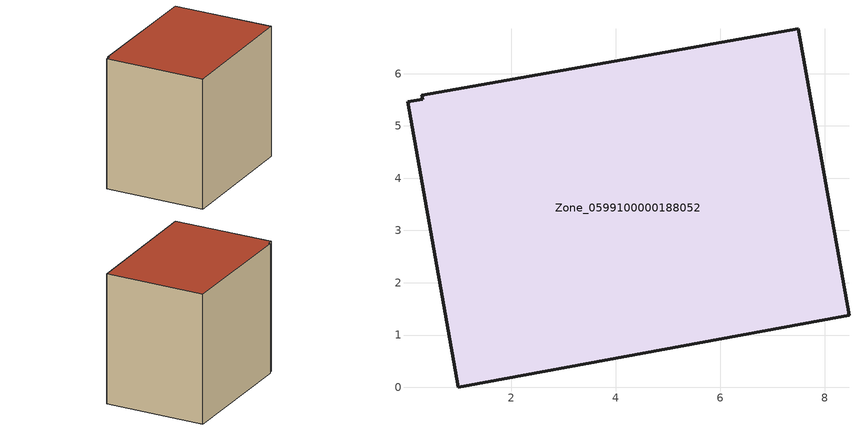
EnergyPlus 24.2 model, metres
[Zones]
Zone_0599100000188052
 floor ground (C_G): 0.01,5.46 0.31,5.51 0.29,5.59 7.49,6.86 8.46,1.38 0.98,0 z0
 wall outside (C_F): 8.46,1.38 7.49,6.86 0.29,5.59 0.31,5.51 0.01,5.46 0.98,0 8.46,1.38 z0:7.24
 roof outside (C_R): 0.31,5.51 0.01,5.46 0.98,0 8.46,1.38 7.49,6.86 0.29,5.59 z7.24
[BUILDING]
Pand.0599100000188052: North Axis=0; Terrain=City; Loads Convergence Tolerance Value=0.04; Temperature Convergence Tolerance Value=0.4; Solar Distribution=FullExterior; Maximum Number of Warmup Days=25; Minimum Number of Warmup Days=1
[Site:Location]
Rotterdam.The.Hague.AP_ZH_NLD Design_Conditions: Latitude=51.96; Longitude=4.45; Time Zone=1; Elevation=-4.5
[SITE:GROUNDTEMPERATURE:BUILDINGSURFACE]
18, 18, 18, 18, 18, 18, 18, 18, 18, 18, 18, 18
[MATERIAL] Thermal Absorptance=0.9; Solar Absorptance=0.7; Visible Absorptance=0.7
Name | Roughness | Thickness | Conductivity | Density | Specific Heat
G.TC.1946 | MediumSmooth | 0.15 | 1 | 540 | 1210
F.TC.1946 | Rough | 0.3 | 0.857143 | 1920 | 840
R.TC.1946 | MediumRough | 0.2 | 0.909091 | 1500 | 1000
[CONSTRUCTION]
C_G: G.TC.1946
C_F: F.TC.1946
C_R: R.TC.1946
[ZONE]
Zone_0599100000188052: Type=1; Multiplier=1; Ceiling Height=Autocalculate; Volume=Autocalculate; Floor Area=autocalculate; Part of Total Floor Area=Yes
[ZONEINFILTRATION:DESIGNFLOWRATE]
Infil_Zone_0599100000188052: Zone or ZoneList or Space or SpaceList=Zone_0599100000188052; Schedule=AlwaysOn; Design Flow Rate Calculation Method=Flow/Area; Flow Rate per Floor Area=0.003; Constant Term Coefficient=1; Temperature Term Coefficient=0; Velocity Term Coefficient=0; Velocity Squared Term Coefficient=0
[HVACTEMPLATE:ZONE:IDEALLOADSAIRSYSTEM]
Zone_0599100000188052: Maximum Heating Supply Air Temperature=50; Minimum Cooling Supply Air Temperature=13; Maximum Heating Supply Air Humidity Ratio=0.0156; Minimum Cooling Supply Air Humidity Ratio=0.0077; Heating Limit=NoLimit; Cooling Limit=NoLimit; Dehumidification Control Type=ConstantSensibleHeatRatio; Cooling Sensible Heat Ratio=0.7; Dehumidification Setpoint=60; Humidification Control Type=None; Humidification Setpoint=30; Outdoor Air Method=None; Outdoor Air Flow Rate per Person=0.00944; Outdoor Air Flow Rate per Zone Floor Area=0; Outdoor Air Flow Rate per Zone=0; Demand Controlled Ventilation Type=None; Outdoor Air Economizer Type=NoEconomizer; Heat Recovery Type=None; Sensible Heat Recovery Effectiveness=0.7; Latent Heat Recovery Effectiveness=0.65
[ZONECONTROL:THERMOSTAT]
ThermostatControl_Zone_0599100000188052: Zone or ZoneList=Zone_0599100000188052; Control Type Schedule=DualSetpointControlType; Control 1=Thermostat_Zone_0599100000188052; Temperature Difference Between Cutout And Setpoint=0
[THERMOSTATSETPOINT:DUALSETPOINT]
Thermostat_Zone_0599100000188052: Heating Setpoint Temperature Schedule=HeatingSetpoint_Zone_0599100000188052; Cooling Setpoint Temperature Schedule=CoolingSetpoint_Zone_0599100000188052
[SCHEDULE:COMPACT]
HeatingSetpoint_Zone_0599100000188052: Through: 12/31, For: AllDays, Until: 24:00, 21
CoolingSetpoint_Zone_0599100000188052: Through: 12/31, For: AllDays, Until: 24:00, 24
DualSetpointControlType: Through: 12/31, For: AllDays, Until: 24:00, 4
AlwaysOn: Through: 12/31, For: AllDays, Until: 24:00, 1
